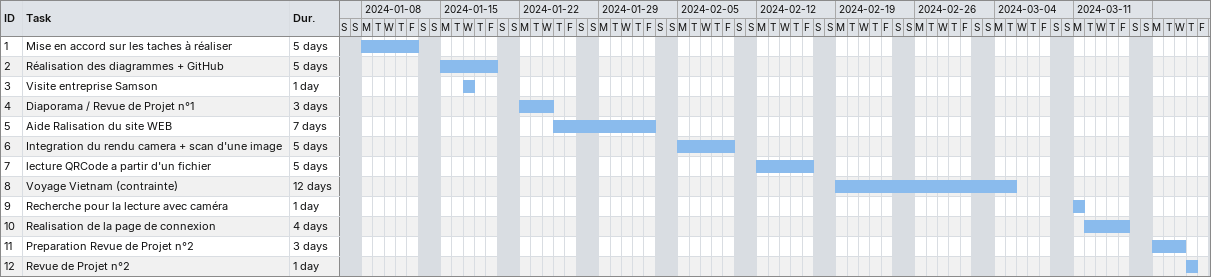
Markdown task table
| ID | Task | Duration | Start | Finish |
|---|---|---|---|---|
| 1 | Mise en accord sur les taches à réaliser | 5d | 2024-01-08 | 2024-01-12 |
| 2 | Réalisation des diagrammes + GitHub | 5d | 2024-01-15 | 2024-01-19 |
| 3 | Visite entreprise Samson | 1d | 2024-01-17 | 2024-01-17 |
| 4 | Diaporama / Revue de Projet n°1 | 3d | 2024-01-22 | 2024-01-24 |
| 5 | Aide Ralisation du site WEB | 7d | 2024-01-25 | 2024-02-02 |
| 6 | Integration du rendu camera + scan d'une image | 5d | 2024-02-05 | 2024-02-09 |
| 7 | lecture QRCode a partir d'un fichier | 5d | 2024-02-12 | 2024-02-16 |
| 8 | Voyage Vietnam (contrainte) | 12d | 2024-02-19 | 2024-03-05 |
| 9 | Recherche pour la lecture avec caméra | 1d | 2024-03-11 | 2024-03-11 |
| 10 | Realisation de la page de connexion | 4d | 2024-03-12 | 2024-03-15 |
| 11 | Preparation Revue de Projet n°2 | 3d | 2024-03-18 | 2024-03-20 |
| 12 | Revue de Projet n°2 | 1d | 2024-03-21 | 2024-03-21 |
